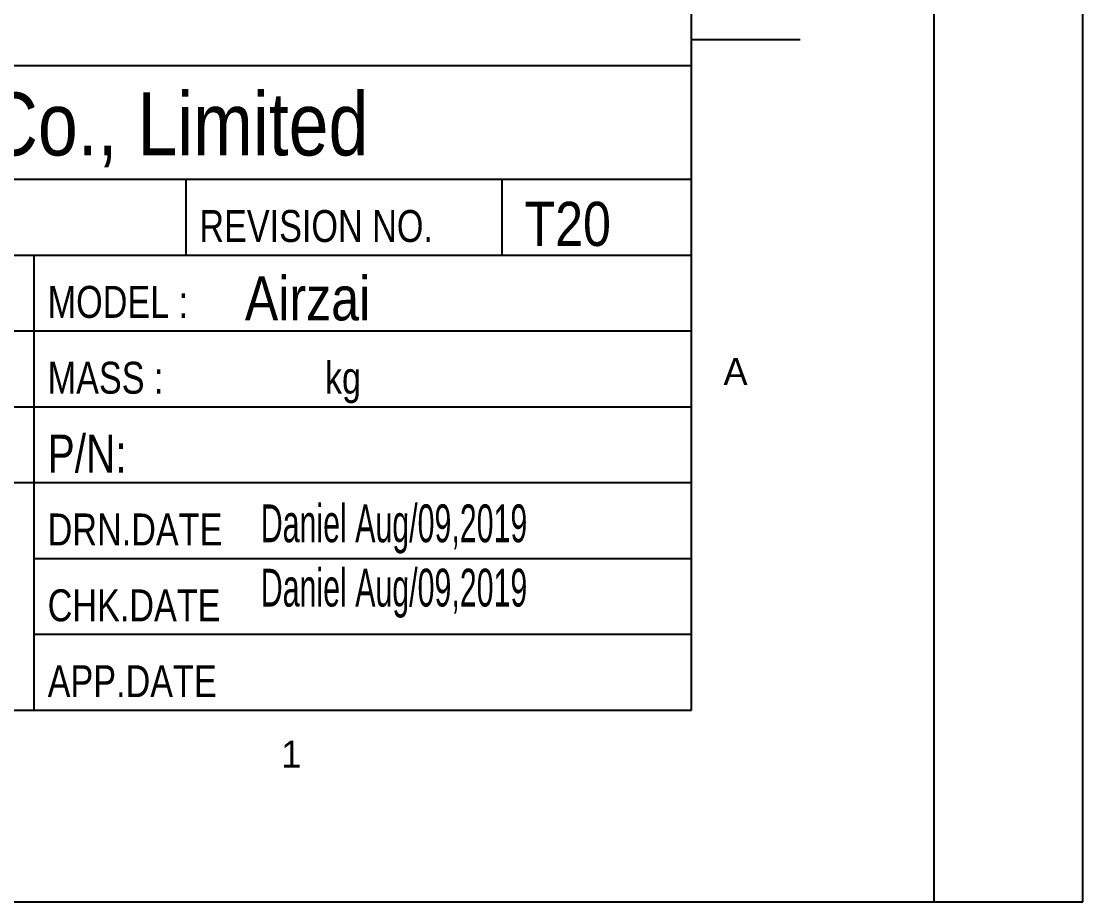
# Model space of a CAD drawing. Header units: millimetres. Extents: x 0 to 432, y 0 to 279.
# Drawn here: x 347.6 to 431.8, y 0 to 69.8 of the extents above; entities that cross this region are included whole.
import ezdxf

# ---------------------------------------------------------------- set-up
doc = ezdxf.new("R2010")
doc.units = ezdxf.units.MM
doc.header["$LTSCALE"] = 23.749
doc.layers.get('0').update_dxf_attribs({"linetype": 'CONTINUOUS'})
doc.styles.get("Standard").update_dxf_attribs({"font": 'txt', "width": 0.85})
doc.styles.add('TEXTSTYLE_2', font='txt', dxfattribs={"width": 0.8})
doc.styles.add('TEXTSTYLE_3', font='txt')
doc.styles.add('TEXTSTYLE_4', font='txt', dxfattribs={"width": 0.85})
doc.styles.add('TEXTSTYLE_6', font='txt', dxfattribs={"width": 0.6})

msp = doc.modelspace()

# ---------------------------------------------------------------- linework, layer by layer
at = {"color": 7, "linetype": 'CONTINUOUS'}
for p, q in [((420, 0), (420, 279)), ((431.8, 0), (431.8, 279.4)), ((400.766, 15.198), (400.766, 266.198)), ((400.766, 68.398), (409.38, 68.398)), ((285.426, 66.349), (400.766, 66.349)), ((285.426, 57.322), (400.766, 57.322)), ((360.648, 51.304), (360.648, 57.322)), ((385.722, 51.304), (385.722, 57.322)), ((285.426, 51.304), (400.766, 51.304)), ((348.613, 15.198), (348.613, 51.304)), ((285.426, 45.286), (400.766, 45.286)), ((285.426, 39.269), (400.766, 39.269)), ((285.426, 33.251), (400.766, 33.251)), ((348.613, 27.233), (400.766, 27.233)), ((348.613, 21.215), (400.766, 21.215)), ((18.566, 15.198), (400.766, 15.198)), ((0, 0), (431.8, 0))]:
    msp.add_line(p, q, dxfattribs=at)

# ---------------------------------------------------------------- texts
at = {"color": 5, "linetype": 'CONTINUOUS', "insert": (298.68, 64.202), "char_height": 5, "width": 90.84375, "attachment_point": 1, "line_spacing_factor": 0.9, "style": 'TEXTSTYLE_4'}
msp.add_mtext('Coremi Industries Co., Limited', dxfattribs=at)
at = {"color": 6, "linetype": 'CONTINUOUS', "line_spacing_factor": 0.9}
for s, insert, char_height, width, attachment_point, style in [('REVISION NO.', (361.708, 54.872), 2.53468, 24.33293, 1, 'TEXTSTYLE_2'), ('MODEL :', (349.673, 48.854), 2.5347, 14.19421, 1, 'TEXTSTYLE_2'), ('MASS :                 kg', (349.673, 42.836), 2.53468, 50.69362, 1, 'TEXTSTYLE_2'), ('A', (404.251, 43.141), 2.153, 2.1534, 2, 'TEXTSTYLE_3'), ('P/N:', (349.673, 37.056), 3.0089, 9.62842, 1, 'TEXTSTYLE_2'), ('DRN.DATE', (349.673, 30.801), 2.5347, 16.22196, 1, 'TEXTSTYLE_2'), ('CHK.DATE', (349.673, 24.783), 2.5347, 16.22196, 1, 'TEXTSTYLE_2'), ('APP.DATE', (349.673, 18.765), 2.5347, 16.22196, 1, 'TEXTSTYLE_2'), ('1', (368.997, 12.783), 2.153, 2.1534, 2, 'TEXTSTYLE_3')]:
    msp.add_mtext(s, dxfattribs=dict(at, insert=insert, char_height=char_height, width=width, attachment_point=attachment_point, style=style))
at = {"color": 2, "linetype": 'CONTINUOUS', "char_height": 3.5, "attachment_point": 1, "line_spacing_factor": 0.9}
for s, insert, width in [('T20', (387.507, 55.524), 8.925), ('Airzai', (365.317, 49.618), 17.85)]:
    msp.add_mtext(s, dxfattribs=dict(at, insert=insert, width=width))
at = {"color": 2, "linetype": 'CONTINUOUS', "insert": (366.581, 31.521), "char_height": 3, "width": 32.4, "attachment_point": 1, "line_spacing_factor": 1.02, "style": 'TEXTSTYLE_6'}
msp.add_mtext('Daniel Aug/09,2019\\PDaniel Aug/09,2019', dxfattribs=at)

doc.saveas('drawing.dxf')
